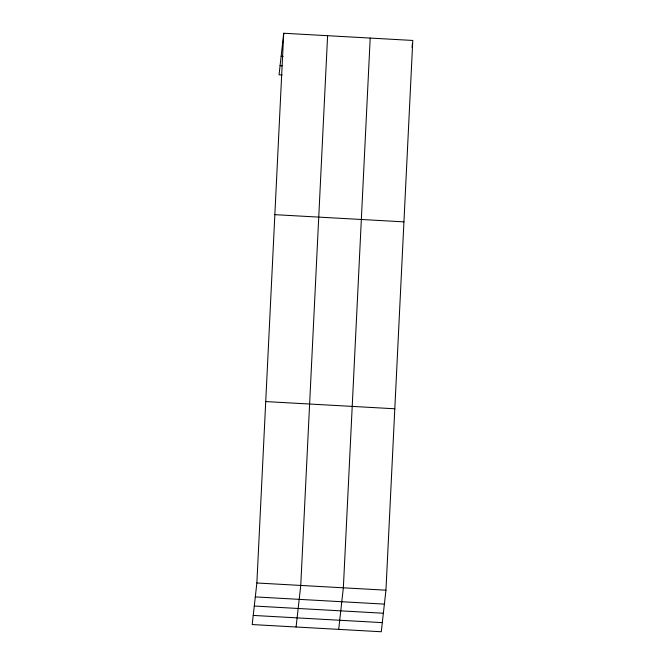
<?xml version="1.0" encoding="UTF-8"?>
<svg xmlns="http://www.w3.org/2000/svg" width="665" height="665" viewBox="0 0 665 665"><rect width="100%" height="100%" fill="white"/><g stroke="black" fill="none" stroke-linecap="round" stroke-linejoin="round"><path stroke-width="1" d="M256.865 582.989L283.714 33.25L412.799 40.449L385.949 590.188L381.286 631.75L252.201 624.551L256.865 582.989L385.949 590.188M327.604 35.702L300.755 585.433L296.091 626.995M370.197 38.071L343.356 587.81L338.693 629.373M283.714 33.25L279.051 74.812L282.11 74.979M412.017 47.406L412.466 43.433M281.129 56.292L283.165 56.409M280.073 65.685L282.11 65.802M274.853 214.662L403.938 221.861M265.726 401.577L394.81 408.776M255.302 596.904L384.387 604.111M254.279 606.031L383.364 613.23M253.224 615.424L382.309 622.631"/></g></svg>
